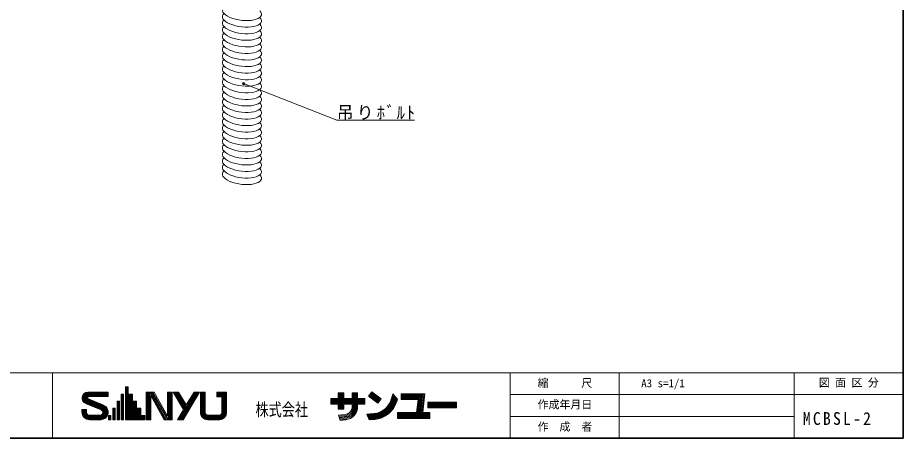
# Model space of a CAD drawing. Units: millimetres on the paper. Extents: x -405 to 405, y -286 to 286.
# Drawn here: x 202.3 to 405, y -286 to -189.8 of the extents above; entities that cross this region are included whole.
import ezdxf
from ezdxf.enums import TextEntityAlignment as Align

# ---------------------------------------------------------------- set-up
doc = ezdxf.new("R2010")
doc.units = ezdxf.units.MM
doc.header["$PDMODE"] = 32
doc.header["$PDSIZE"] = 0.5
for name, color, linetype, lineweight in [('0-0_吊りボルト', 4, 'Continuous', 18), ('0-8_基準線', 4, 'Continuous', 18), ('F-0_図面枠', 4, 'Continuous', 18)]:
    doc.layers.add(name, color=color, linetype=linetype, lineweight=lineweight)
doc.layers.add('F-2_文字1', color=7, linetype='Continuous')
doc.layers.add('F-3_文字2', color=7, linetype='Continuous')
doc.styles.add('ＭＳ ゴシック', font='')
doc.styles.get('ＭＳ ゴシック').set_extended_font_data('MS Gothic')

msp = doc.modelspace()

# ---------------------------------------------------------------- linework, layer by layer
at = {"layer": '0-0_吊りボルト'}
for p, q in [((15.5, -271), (405, -271)), ((210.25, -271), (210.25, -286)), ((315, -286), (315, -271)), ((340, -286), (340, -271)), ((380, -286), (380, -271)), ((315, -276), (405, -276)), ((315, -281), (380, -281))]:
    msp.add_line(p, q, dxfattribs=at)
at = {"layer": '0-0_吊りボルト', "color": 7, "lineweight": 35}
for p, q in [((405, -281), (405, -281)), ((15.5, -286), (405, -286))]:
    msp.add_line(p, q, dxfattribs=at)
at = {"layer": '0-0_吊りボルト'}
for centre in [(253.622, -188.565), (253.622, -190.065), (253.622, -191.565), (253.622, -193.065), (253.622, -194.565), (253.622, -196.065), (253.622, -197.565), (253.622, -199.065), (253.622, -200.565), (253.622, -202.065), (253.622, -203.565), (253.622, -205.065), (253.622, -206.565), (253.622, -208.065), (253.622, -209.565), (253.622, -211.065), (253.622, -212.565), (253.622, -214.065), (253.622, -215.565), (253.622, -217.065), (253.622, -218.565), (253.622, -220.065), (253.622, -221.565), (253.622, -223.065), (253.622, -224.565), (253.622, -226.065)]:
    msp.add_ellipse(centre, major_axis=(-4.462, 0.587), ratio=0.414, start_param=5.926419, end_param=9.8904448, dxfattribs=at)
at = {"layer": '0-8_基準線'}
for q in [(254.016, -204.888), (293.111, -213.29)]:
    msp.add_line((275.361, -213.29), q, dxfattribs=at)
msp.add_point((254.016, -204.888), dxfattribs=at)
at = {"layer": 'F-0_図面枠', "color": 7, "lineweight": 35}
msp.add_line((405, -286), (405, -11), dxfattribs=at)
at = {"layer": 'F-0_図面枠'}
for p, q in [((217.807, -275.55), (223.013, -275.55)), ((218.35, -275.428), (223.013, -275.428)), ((223.013, -276.461), (223.013, -275.428)), ((226.976, -274.229), (227.576, -274.229)), ((226.976, -281.756), (226.976, -274.229)), ((227.187, -281.756), (227.187, -274.229)), ((227.398, -281.756), (227.398, -274.229)), ((227.576, -275.894), (227.576, -274.229)), ((231.672, -275.428), (233.504, -275.428)), ((231.672, -281.756), (231.672, -275.428)), ((231.883, -281.756), (231.883, -275.428)), ((232.094, -281.756), (232.094, -275.428)), ((232.305, -281.756), (232.305, -275.428)), ((232.51, -275.404), (236.078, -281.756)), ((232.516, -281.756), (232.516, -275.428)), ((232.766, -275.428), (236.319, -281.756)), ((233.008, -275.428), (236.562, -281.756)), ((233.25, -275.428), (236.718, -281.605)), ((233.504, -275.428), (236.602, -280.944)), ((236.602, -280.944), (236.602, -275.428)), ((236.602, -275.428), (237.668, -275.428)), ((236.824, -281.756), (236.824, -275.428)), ((237.035, -281.756), (237.035, -275.428)), ((237.246, -281.756), (237.246, -275.428)), ((237.457, -281.756), (237.457, -275.428)), ((237.668, -281.756), (237.668, -275.428)), ((237.901, -275.428), (239.14, -275.428)), ((237.901, -275.428), (240.278, -279.434)), ((238.146, -275.428), (240.53, -279.445)), ((238.391, -275.428), (240.653, -279.238)), ((238.637, -275.428), (240.776, -279.032)), ((238.882, -275.428), (240.898, -278.825)), ((239.14, -275.428), (240.898, -278.39)), ((239.158, -281.756), (242.914, -275.428)), ((239.403, -281.756), (243.16, -275.428)), ((239.649, -281.756), (243.405, -275.428)), ((239.894, -281.756), (243.65, -275.428)), ((240.139, -281.756), (243.896, -275.428)), ((240.898, -278.39), (242.656, -275.428)), ((242.656, -275.428), (243.896, -275.428)), ((244.129, -280.091), (244.129, -275.428)), ((244.129, -275.428), (245.195, -275.428)), ((244.34, -280.219), (244.34, -275.428)), ((244.551, -280.219), (244.551, -275.428)), ((244.762, -280.219), (244.762, -275.428)), ((244.973, -280.219), (244.973, -275.428)), ((245.195, -280.091), (245.195, -275.428)), ((247.859, -275.428), (250.124, -275.428)), ((247.859, -276.494), (247.859, -275.428)), ((248.07, -276.494), (248.07, -275.428)), ((248.281, -276.494), (248.281, -275.428)), ((248.492, -276.494), (248.492, -275.428)), ((248.703, -276.494), (248.703, -275.428)), ((248.914, -276.494), (248.914, -275.428)), ((249.125, -276.494), (249.125, -275.428)), ((249.28, -280.219), (249.28, -275.428)), ((249.491, -280.219), (249.491, -275.428)), ((249.702, -280.219), (249.702, -275.428)), ((249.913, -280.219), (249.913, -275.428)), ((250.124, -280.091), (250.124, -275.428)), ((275.661, -276.873), (275.661, -275.621)), ((275.661, -275.621), (276.913, -275.621)), ((275.872, -279.345), (275.872, -275.621)), ((276.083, -279.345), (276.083, -275.621)), ((276.293, -279.345), (276.293, -275.621)), ((276.504, -279.345), (276.504, -275.621)), ((276.715, -279.345), (276.715, -275.621)), ((276.913, -276.873), (276.913, -275.621)), ((278.858, -275.621), (280.11, -275.621)), ((278.858, -276.873), (278.858, -275.621)), ((279.069, -281.031), (279.069, -275.621)), ((279.28, -280.824), (279.28, -275.621)), ((279.491, -280.572), (279.491, -275.621)), ((279.702, -280.251), (279.702, -275.621)), ((279.913, -279.801), (279.913, -275.621)), ((280.11, -276.873), (280.11, -275.621)), ((282.609, -276.35), (283.373, -275.357)), ((283.253, -275.514), (285.395, -277.162)), ((283.373, -275.357), (285.515, -277.005)), ((217.018, -276.816), (218.359, -276.816)), ((217.029, -276.605), (218.387, -276.605)), ((217.041, -277.027), (218.572, -277.027)), ((217.074, -276.394), (223.013, -276.394)), ((217.098, -277.238), (219.08, -277.238)), ((217.156, -276.183), (223.013, -276.183)), ((217.196, -277.449), (219.588, -277.449)), ((217.285, -275.972), (223.013, -275.972)), ((217.345, -277.66), (220.097, -277.66)), ((217.48, -275.761), (223.013, -275.761)), ((218.525, -277.008), (221.945, -278.426)), ((218.608, -276.461), (223.013, -276.461)), ((225.045, -281.756), (225.045, -277.515)), ((225.045, -277.515), (225.588, -277.515)), ((225.256, -281.756), (225.256, -277.515)), ((225.466, -281.756), (225.466, -277.515)), ((225.588, -281.756), (225.588, -277.515)), ((226.01, -275.894), (226.555, -275.894)), ((226.01, -281.756), (226.01, -275.894)), ((226.221, -281.756), (226.221, -275.894)), ((226.432, -281.756), (226.432, -275.894)), ((226.555, -281.756), (226.555, -275.894)), ((227.576, -275.894), (228.542, -275.894)), ((227.609, -281.756), (227.609, -275.894)), ((227.82, -281.756), (227.82, -275.894)), ((228.031, -281.756), (228.031, -275.894)), ((228.242, -281.756), (228.242, -275.894)), ((228.453, -281.756), (228.453, -275.894)), ((228.542, -277.515), (228.542, -275.894)), ((228.542, -277.515), (229.508, -277.515)), ((228.664, -281.756), (228.664, -277.515)), ((228.875, -281.756), (228.875, -277.515)), ((229.086, -281.756), (229.086, -277.515)), ((229.297, -281.756), (229.297, -277.515)), ((229.508, -279.136), (229.508, -277.515)), ((232.738, -281.756), (232.738, -276.241)), ((232.738, -276.241), (235.836, -281.756)), ((247.859, -276.494), (249.058, -276.494)), ((249.058, -280.091), (249.058, -276.494)), ((273.98, -276.873), (275.661, -276.873)), ((273.98, -278.191), (273.98, -276.873)), ((273.98, -276.926), (281.725, -276.926)), ((273.98, -277.137), (281.725, -277.137)), ((273.98, -277.348), (281.725, -277.348)), ((273.98, -277.559), (281.725, -277.559)), ((276.913, -276.873), (278.858, -276.873)), ((280.11, -276.873), (281.725, -276.873)), ((281.725, -278.191), (281.725, -276.873)), ((282.609, -276.35), (284.752, -277.998)), ((282.738, -276.183), (284.88, -277.83)), ((282.867, -276.015), (285.009, -277.663)), ((282.995, -275.848), (285.138, -277.496)), ((283.124, -275.681), (285.266, -277.329)), ((283.382, -281.735), (289.051, -277.579)), ((284.752, -277.998), (285.515, -277.005)), ((286.521, -279.173), (289.152, -277.244)), ((287.145, -278.453), (289.134, -276.996)), ((287.43, -277.984), (288.996, -276.836)), ((287.612, -277.588), (288.858, -276.675)), ((287.737, -277.235), (288.72, -276.514)), ((287.767, -277.136), (288.152, -275.851)), ((287.838, -276.9), (288.583, -276.354)), ((287.938, -276.565), (288.445, -276.193)), ((288.039, -276.229), (288.307, -276.033)), ((288.152, -275.851), (289.202, -277.077)), ((289.048, -277.592), (289.202, -277.077)), ((290.088, -277.104), (290.088, -275.851)), ((290.088, -275.851), (295.458, -275.851)), ((290.088, -276.062), (295.223, -276.062)), ((290.088, -276.273), (294.988, -276.273)), ((290.088, -276.484), (294.753, -276.484)), ((290.088, -276.695), (294.518, -276.695)), ((290.088, -276.906), (294.282, -276.906)), ((290.088, -277.104), (293.929, -277.104)), ((293.607, -280.07), (293.929, -277.104)), ((293.713, -280.189), (294.059, -277.012)), ((293.925, -280.189), (294.282, -276.906)), ((294.138, -280.189), (294.518, -276.695)), ((294.35, -280.189), (294.753, -276.484)), ((294.562, -280.189), (294.988, -276.273)), ((294.774, -280.189), (295.223, -276.062)), ((294.999, -280.07), (295.458, -275.851)), ((217.018, -279.425), (218.05, -279.425)), ((217.018, -280.024), (217.018, -279.425)), ((217.019, -279.558), (218.051, -279.558)), ((217.574, -277.871), (220.605, -277.871)), ((217.851, -278.026), (221.384, -279.491)), ((217.985, -278.082), (221.114, -278.082)), ((218.05, -280.058), (218.05, -279.425)), ((218.493, -278.293), (221.622, -278.293)), ((219.002, -278.503), (222.107, -278.503)), ((219.51, -278.714), (222.412, -278.714)), ((220.019, -278.925), (222.619, -278.925)), ((220.527, -279.136), (222.767, -279.136)), ((221.036, -279.347), (222.875, -279.347)), ((221.52, -279.558), (222.949, -279.558)), ((224.079, -279.136), (224.623, -279.136)), ((224.079, -281.756), (224.079, -279.136)), ((224.29, -281.756), (224.29, -279.136)), ((224.501, -281.756), (224.501, -279.136)), ((224.623, -281.756), (224.623, -279.136)), ((229.508, -279.136), (230.473, -279.136)), ((229.508, -281.756), (229.508, -279.136)), ((229.719, -281.756), (229.719, -279.136)), ((229.929, -281.756), (229.929, -279.136)), ((230.14, -281.756), (230.14, -279.136)), ((230.351, -281.756), (230.351, -279.136)), ((230.473, -280.757), (230.473, -279.136)), ((238.9, -281.756), (240.278, -279.434)), ((273.98, -277.77), (281.725, -277.77)), ((273.98, -277.98), (281.725, -277.98)), ((273.98, -278.191), (275.661, -278.191)), ((275.661, -279.345), (275.661, -278.191)), ((275.661, -279.345), (276.913, -279.345)), ((276.913, -278.191), (278.858, -278.191)), ((276.913, -279.345), (276.913, -278.191)), ((278.54, -279.748), (279.548, -279.623)), ((278.752, -281.12), (278.752, -279.327)), ((278.858, -278.72), (278.858, -278.191)), ((278.858, -281.12), (278.858, -278.723)), ((280.11, -278.191), (281.725, -278.191)), ((280.11, -278.715), (280.11, -278.191)), ((283.783, -281.703), (288.937, -277.925)), ((284.189, -281.667), (288.786, -278.297)), ((284.643, -281.596), (288.582, -278.709)), ((285.182, -281.462), (288.292, -279.183)), ((296.153, -279.048), (296.153, -277.73)), ((296.153, -277.73), (302.745, -277.73)), ((296.153, -277.888), (302.745, -277.888)), ((296.153, -278.099), (302.745, -278.099)), ((296.153, -278.31), (302.745, -278.31)), ((296.153, -278.521), (302.745, -278.521)), ((296.153, -278.732), (302.745, -278.732)), ((296.153, -278.943), (302.745, -278.943)), ((296.153, -279.048), (302.745, -279.048)), ((302.745, -279.048), (302.745, -277.73)), ((217.019, -279.769), (218.051, -279.769)), ((217.019, -279.98), (218.051, -279.98)), ((217.026, -280.191), (218.064, -280.191)), ((217.059, -280.402), (218.146, -280.402)), ((217.121, -280.613), (218.348, -280.613)), ((217.213, -280.824), (222.818, -280.824)), ((217.343, -281.035), (222.688, -281.035)), ((217.522, -281.246), (222.51, -281.246)), ((217.776, -281.457), (222.255, -281.457)), ((218.202, -281.668), (221.829, -281.668)), ((218.716, -280.724), (221.25, -280.724)), ((221.54, -280.613), (222.91, -280.613)), ((221.725, -279.769), (222.994, -279.769)), ((221.733, -280.402), (222.971, -280.402)), ((221.804, -279.98), (223.012, -279.98)), ((221.806, -280.191), (223.005, -280.191)), ((223.113, -281.756), (223.113, -280.757)), ((223.113, -280.757), (223.657, -280.757)), ((223.289, -281.756), (223.289, -280.757)), ((223.5, -281.756), (223.5, -280.757)), ((223.657, -281.756), (223.657, -280.757)), ((230.473, -280.757), (231.439, -280.757)), ((230.562, -281.756), (230.562, -280.757)), ((230.773, -281.756), (230.773, -280.757)), ((230.984, -281.756), (230.984, -280.757)), ((231.195, -281.756), (231.195, -280.757)), ((231.406, -281.756), (231.406, -280.757)), ((231.439, -281.756), (231.439, -280.757)), ((244.129, -280.113), (244.151, -280.113)), ((244.134, -280.219), (245.208, -280.219)), ((244.164, -280.43), (245.299, -280.43)), ((244.222, -280.641), (245.555, -280.641)), ((244.313, -280.851), (249.94, -280.851)), ((244.442, -281.062), (249.811, -281.062)), ((244.622, -281.273), (249.631, -281.273)), ((244.882, -281.484), (249.371, -281.484)), ((245.347, -281.695), (248.905, -281.695)), ((245.794, -280.691), (248.459, -280.691)), ((248.698, -280.641), (250.031, -280.641)), ((248.953, -280.43), (250.089, -280.43)), ((249.044, -280.219), (250.119, -280.219)), ((275.712, -280.738), (277.236, -280.548)), ((275.712, -280.738), (276.122, -281.949)), ((275.781, -280.942), (279.563, -280.471)), ((275.85, -281.146), (279.384, -280.706)), ((275.919, -281.35), (279.16, -280.946)), ((275.988, -281.554), (278.867, -281.195)), ((276.057, -281.758), (278.447, -281.46)), ((277.243, -280.547), (279.626, -280.251)), ((278.061, -280.233), (279.6, -280.041)), ((278.351, -279.984), (279.574, -279.832)), ((282.22, -280.466), (283.805, -280.337)), ((282.22, -280.466), (282.78, -281.784)), ((282.314, -280.687), (282.665, -280.43)), ((282.398, -280.887), (283.066, -280.397)), ((282.483, -281.086), (283.467, -280.365)), ((282.568, -281.285), (283.869, -280.332)), ((282.653, -281.485), (284.3, -280.277)), ((282.737, -281.684), (284.834, -280.148)), ((282.78, -281.784), (284.096, -281.678)), ((282.98, -281.768), (285.708, -279.769)), ((285.914, -281.187), (287.809, -279.798)), ((289.199, -281.454), (289.199, -280.07)), ((289.199, -280.07), (293.607, -280.07)), ((289.199, -280.189), (296.647, -280.189)), ((289.199, -280.4), (296.647, -280.4)), ((289.199, -280.611), (296.647, -280.611)), ((289.199, -280.822), (296.647, -280.822)), ((289.199, -281.033), (296.647, -281.033)), ((289.199, -281.244), (296.647, -281.244)), ((289.199, -281.454), (296.647, -281.454)), ((294.999, -280.07), (296.647, -280.07)), ((296.647, -281.454), (296.647, -280.07)), ((218.75, -281.756), (221.425, -281.756)), ((223.113, -281.756), (223.657, -281.756)), ((224.079, -281.756), (224.623, -281.756)), ((225.045, -281.756), (225.588, -281.756)), ((226.01, -281.756), (226.555, -281.756)), ((226.976, -281.756), (231.439, -281.756)), ((231.672, -281.756), (232.738, -281.756)), ((235.836, -281.756), (237.668, -281.756)), ((238.9, -281.756), (240.139, -281.756)), ((245.794, -281.756), (248.459, -281.756)), ((276.122, -281.949), (277.404, -281.789))]:
    msp.add_line(p, q, dxfattribs=at)
for centre, radius, start, end in [((218.368, -276.779), 1.35, 90.76968, 251.60579), ((218.634, -276.745), 0.284, 92.62549, 247.52919), ((283.531, -275.946), 4.4, 273.5696, 344.30289), ((283.527, -275.942), 5.762, 273.9684, 344.73839), ((221.182, -280.092), 0.632, 267.5421, 69.85329), ((221.282, -280.025), 1.731, 269.93188, 67.46921), ((277.007, -278.711), 1.851, 277.12369, 0.28418), ((277.007, -278.711), 3.103, 277.45369, 359.92859), ((218.75, -280.024), 1.732, 179.99979, 270.00009), ((218.716, -280.058), 0.666, 179.99979, 270.00009), ((245.794, -280.091), 1.665, 179.99979, 270.00009), ((245.794, -280.091), 0.6, 179.99979, 270.00009), ((248.459, -280.091), 0.6, 270.00009, 0), ((248.459, -280.091), 1.665, 270.00009, 0)]:
    msp.add_arc(centre, radius, start, end, dxfattribs=at)

# ---------------------------------------------------------------- texts
at = {"layer": '0-8_基準線', "color": 7, "insert": (275.361, -213.29), "char_height": 2.933, "attachment_point": 7, "style": 'ＭＳ ゴシック'}
msp.add_mtext('\\T1.2;\\W0.95;吊りﾎﾞﾙﾄ', dxfattribs=at)
at = {"layer": 'F-0_図面枠', "color": 7, "style": 'ＭＳ ゴシック', "width": 0.75}
msp.add_text('株式会社', height=2.933, dxfattribs=at).set_placement((256.74, -281.775), align=Align.BOTTOM_LEFT)
at = {"layer": 'F-2_文字1', "style": 'ＭＳ ゴシック'}
for s, p in [('縮\u3000\u3000\u3000尺', (321.3, -274.83)), ('図 面 区 分', (385.645, -274.747)), ('作成年月日', (321.3, -279.756)), ('作\u3000成\u3000者', (321.3, -284.83))]:
    msp.add_text(s, height=1.833, dxfattribs=at).set_placement(p, align=Align.BOTTOM_LEFT)
at = {"layer": 'F-3_文字2', "style": 'ＭＳ ゴシック'}
msp.add_text('A3 s=1/1', height=1.833, dxfattribs=at).set_placement((345.018, -274.882), align=Align.BOTTOM_LEFT)
at = {"layer": 'F-3_文字2', "insert": (382.005, -282.994), "char_height": 2.933, "attachment_point": 7, "style": 'ＭＳ ゴシック'}
msp.add_mtext('\\T1.28;\\W0.9;MCBSL-2', dxfattribs=at)

doc.saveas('drawing.dxf')
